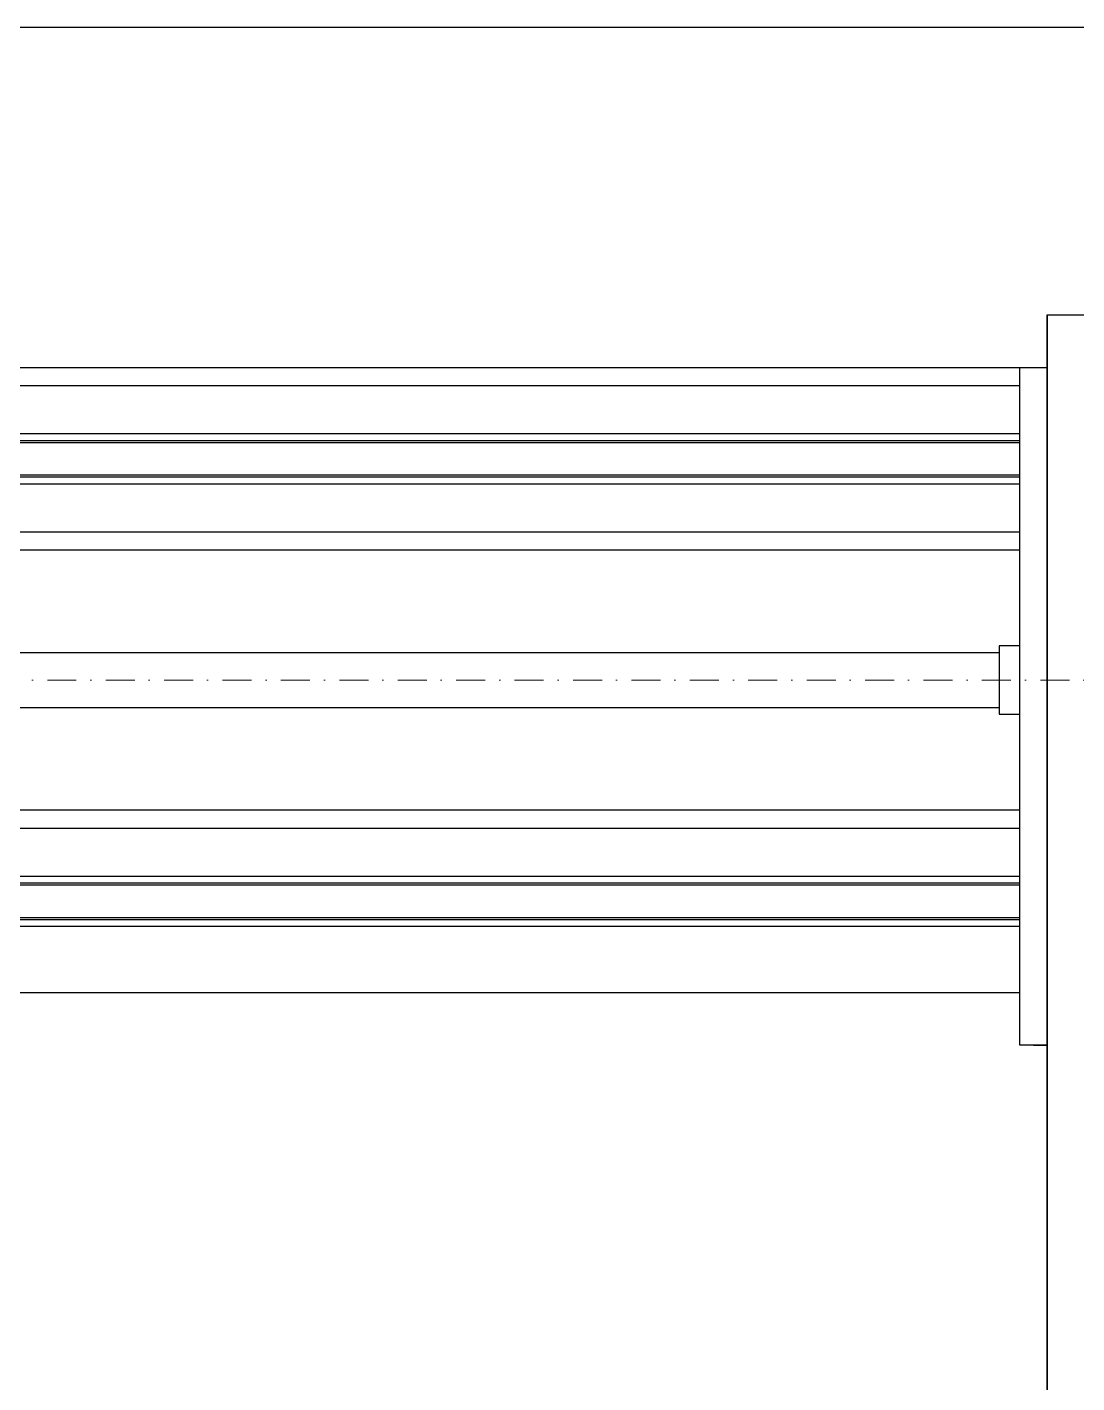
# Model space of a CAD drawing. Header units: millimetres. Extents: x -3183 to 3067, y 1033 to 2218.
# Drawn here: x -1727.7 to -1497.7, y 1908.3 to 2205.3 of the extents above; entities that cross this region are included whole.
import ezdxf

# ---------------------------------------------------------------- set-up
doc = ezdxf.new("R2010")
doc.units = ezdxf.units.MM
doc.linetypes.add('KRESKAKROPKA2', pattern=[12.7, 6.35, -3.175, 0, -3.175])
doc.layers.add('Kontury', color=7, linetype='Continuous', lineweight=35)
doc.layers.add('oś', color=7, linetype='KRESKAKROPKA2', lineweight=13)

msp = doc.modelspace()

# ---------------------------------------------------------------- linework, layer by layer
for p, q in [((-1957.74988, 2205.34293), (-1116.74988, 2205.34293)), ((-1504.18243, 2142.31257), (-1475.18243, 2142.31257)), ((-1839.68243, 2130.80018), (-1510.18243, 2130.80018)), ((-1510.18243, 1982.31257), (-1510.18243, 2130.80018)), ((-1510.18243, 2130.80018), (-1504.18243, 2130.80018)), ((-1807.68243, 2126.80018), (-1510.18243, 2126.80018)), ((-1807.68243, 2116.30018), (-1510.18243, 2116.30018)), ((-1807.68243, 2114.80018), (-1510.18243, 2114.80018)), ((-1807.68243, 2114.3578), (-1510.18243, 2114.3578)), ((-1807.68243, 2107.24257), (-1510.18243, 2107.24257)), ((-1807.68243, 2106.80019), (-1510.18243, 2106.80019)), ((-1807.68243, 2105.30018), (-1510.18243, 2105.30018)), ((-1807.68243, 2094.80018), (-1510.18243, 2094.80018)), ((-1807.90062, 2090.80018), (-1510.18243, 2090.80018)), ((-1805.38243, 2068.31257), (-1514.68243, 2068.31257)), ((-1510.18243, 2069.81257), (-1514.68243, 2069.81257)), ((-1514.68243, 2069.81257), (-1514.68243, 2054.81257)), ((-1510.18243, 2068.31257), (-1510.18243, 2069.81257)), ((-1805.38243, 2056.31257), (-1514.68243, 2056.31257)), ((-1514.68243, 2054.81257), (-1510.18243, 2054.81257)), ((-1510.18243, 2033.80018), (-1808.11882, 2033.80018)), ((-1510.18243, 2029.80018), (-1807.68243, 2029.80018)), ((-1510.18243, 2019.30018), (-1807.68243, 2019.30018)), ((-1510.18243, 2017.80018), (-1807.68243, 2017.80018)), ((-1510.18243, 2017.3578), (-1807.68243, 2017.3578)), ((-1510.18243, 2010.24257), (-1807.68243, 2010.24257)), ((-1510.18243, 2009.80018), (-1807.68243, 2009.80018)), ((-1510.18243, 2008.30018), (-1807.68243, 2008.30018)), ((-1510.18243, 1993.80018), (-1859.68243, 1993.80018)), ((-1507.18243, 1982.31257), (-1510.18243, 1982.31257))]:
    msp.add_line(p, q)
at = {"layer": 'Kontury'}
for p, q in [((-1504.18243, 1765.03585), (-1504.18243, 2142.31257)), ((-1504.18243, 1982.31257), (-1507.18243, 1982.31257))]:
    msp.add_line(p, q, dxfattribs=at)
at = {"layer": 'oś'}
msp.add_line((-1889.68243, 2062.31257), (-1326.5041, 2062.31257), dxfattribs=at)

doc.saveas('drawing.dxf')
